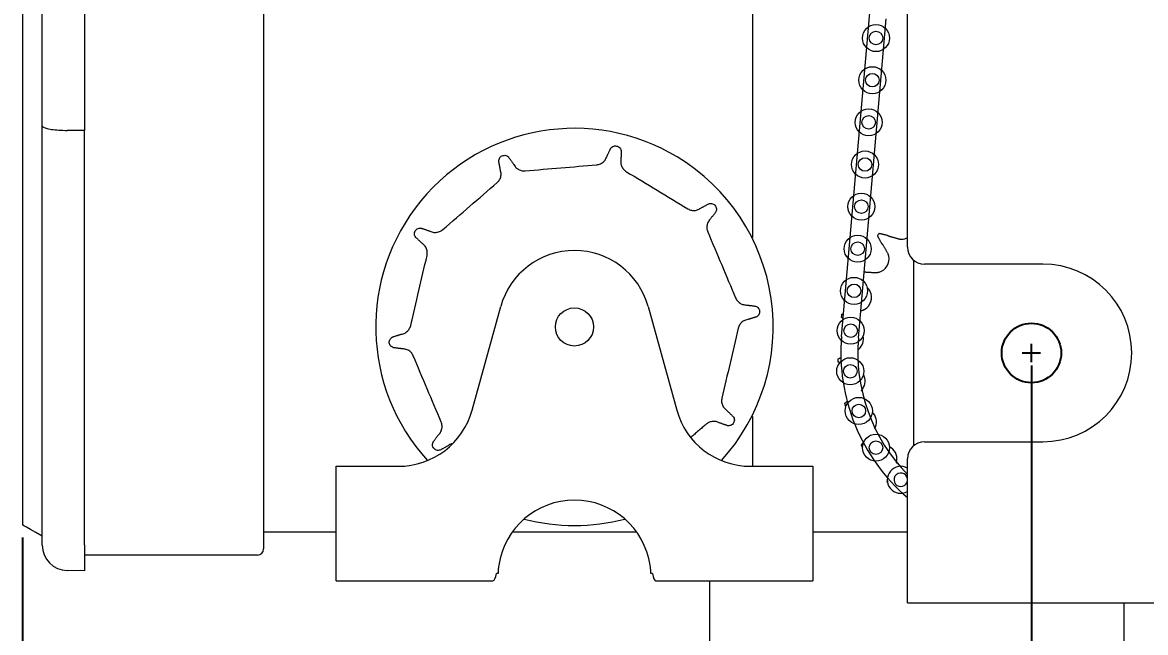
# Model space of a CAD drawing. Header units: inches. Extents: x 1.5 to 23.6, y 4.6 to 20.7.
# Drawn here: x 15 to 20.53, y 10.07 to 13.08 of the extents above; entities that cross this region are included whole.
import ezdxf

# ---------------------------------------------------------------- set-up
doc = ezdxf.new("R2010")
doc.units = ezdxf.units.IN
doc.header["$MEASUREMENT"] = 0
doc.header["$PDSIZE"] = -1
doc.layers.add('DIM', color=1, linetype='Continuous')
doc.styles.add('SLDTEXTSTYLE0', font='ARIAL.TTF', dxfattribs={"width": 0.7})
doc.dimstyles.new('SLDDIMSTYLE0', dxfattribs={"dimtxt": 0.15, "dimasz": 0.15, "dimexe": 0, "dimexo": 0.0625, "dimgap": 0.0375, "dimtad": 0, "dimtih": 1, "dimtoh": 1, "dimdec": 0, "dimlfac": 3, "dimrnd": 1e-09, "dimzin": 12, "dimdsep": 46, "dimtxsty": 'SLDTEXTSTYLE0', "dimsah": 1, "dimcen": 0.09, "dimadec": 0, "dimazin": 0, "dimtfac": 1, "dimtdec": 0, "dimtofl": 0, "dimtmove": 0, "dimatfit": 3, "dimfxl": 0, "dimtolj": 1, "dimtzin": 12, "dimarcsym": 0})

# ---------------------------------------------------------------- blocks, each defined once
blk = doc.blocks.new('*D10')
at = {"color": 0, "linetype": 'ByBlock', "lineweight": -2}
for p, q in [((14.9963, 10.5414), (14.9963, 5.1706)), ((21.214, 6.7331), (21.214, 5.1706)), ((15.1463, 5.1706), (17.5026, 5.1706)), ((21.064, 5.1706), (18.7077, 5.1706))]:
    blk.add_line(p, q, dxfattribs=at)
at = {"color": 0, "linetype": 'ByBlock'}
for points in [[(14.9963, 5.1706), (15.1463, 5.1456), (15.1463, 5.1956)], [(21.214, 5.1706), (21.064, 5.1456), (21.064, 5.1956)]]:
    blk.add_solid(points, dxfattribs=at)
at = {"layer": 'DEFPOINTS', "color": 0, "linetype": 'ByBlock'}
for p in [(14.9963, 10.6039), (21.214, 6.7956)]:
    blk.add_point(p, dxfattribs=at)
at = {"color": 0, "linetype": 'ByBlock', "insert": (18.1051, 5.1706), "char_height": 0.15, "attachment_point": 5, "style": 'SLDTEXTSTYLE0'}
blk.add_mtext('18 5/8 TO 21 7/8"', dxfattribs=at)
blk = doc.blocks.new('*D11')
at = {"color": 0, "linetype": 'ByBlock', "lineweight": -2}
for p, q in [((19.964, 11.3882), (19.964, 6.1706)), ((21.214, 6.7331), (21.214, 6.1706)), ((20.114, 6.1706), (20.1855, 6.1706)), ((21.064, 6.1706), (20.9925, 6.1706))]:
    blk.add_line(p, q, dxfattribs=at)
at = {"color": 0, "linetype": 'ByBlock'}
for points in [[(19.964, 6.1706), (20.114, 6.1456), (20.114, 6.1956)], [(21.214, 6.1706), (21.064, 6.1456), (21.064, 6.1956)]]:
    blk.add_solid(points, dxfattribs=at)
at = {"layer": 'DEFPOINTS', "color": 0, "linetype": 'ByBlock'}
for p in [(19.964, 11.4507), (21.214, 6.7956)]:
    blk.add_point(p, dxfattribs=at)
at = {"color": 0, "linetype": 'ByBlock', "insert": (20.589, 6.1706), "char_height": 0.15, "attachment_point": 5, "style": 'SLDTEXTSTYLE0'}
blk.add_mtext('3 3/4 TO 7"', dxfattribs=at)
blk = doc.blocks.new('*D5')
at = {"layer": 'DIM'}
for p, q in [((18.0563, 19.1307), (23.399, 19.1307)), ((23.339, 19.1307), (23.339, 14.9081)), ((23.339, 10.219), (23.339, 14.4416)), ((21.194, 10.219), (23.399, 10.219))]:
    blk.add_line(p, q, dxfattribs=at)
for points in [[(23.339, 19.1307), (23.319, 18.9807), (23.359, 18.9807)], [(23.339, 10.219), (23.359, 10.369), (23.319, 10.369)]]:
    blk.add_solid(points, dxfattribs=at)
at = {"layer": 'DIM', "char_height": 0.15, "attachment_point": 1, "style": 'SLDTEXTSTYLE0'}
for s, insert in [('27 1/2"', (23.074, 14.8682)), ('MAX.', (23.148, 14.635))]:
    blk.add_mtext(s, dxfattribs=dict(at, insert=insert))

msp = doc.modelspace()

# ---------------------------------------------------------------- linework, layer by layer
at = {"color": 7, "linetype": 'Continuous', "lineweight": 15}
for p, q in [((16.182982, 14.331931), (16.182982, 10.485113)), ((19.353649, 11.971546), (19.353649, 14.124518)), ((15.302122, 13.88157), (15.302122, 12.54699)), ((15.093788, 12.569033), (15.093788, 13.859527)), ((19.029161, 11.531822), (19.189, 13.374046)), ((18.590982, 13.250713), (18.590982, 12.020114)), ((19.112182, 11.524619), (19.248593, 13.096823)), ((15.093788, 10.505947), (15.093788, 12.569033)), ((15.302122, 10.505947), (15.302122, 12.54699)), ((19.383982, 11.907239), (19.383982, 10.994187)), ((20.020315, 11.888213), (19.436982, 11.888213)), ((17.210478, 11.169093), (17.350819, 11.679)), ((18.077145, 11.679), (18.217486, 11.169093)), ((18.590982, 11.137979), (18.590982, 10.89238)), ((19.436982, 11.013213), (20.020315, 11.013213)), ((19.353649, 10.219047), (19.353649, 10.92988)), ((16.540649, 10.405046), (16.540649, 10.89238)), ((16.540649, 10.89238), (16.847315, 10.89238)), ((18.580649, 10.89238), (18.887315, 10.89238)), ((18.887315, 10.89238), (18.887315, 10.405046)), ((16.182982, 10.569046), (16.540649, 10.569046)), ((17.408241, 10.569046), (18.019724, 10.569046)), ((18.887315, 10.569046), (19.353649, 10.569046)), ((15.093788, 10.503784), (15.093788, 10.505947)), ((15.302122, 10.505947), (15.302122, 10.37731)), ((16.146382, 10.45518), (15.302122, 10.45518)), ((16.153049, 10.45518), (16.146382, 10.45518)), ((16.540649, 10.329046), (16.540649, 10.405046)), ((18.887315, 10.405046), (18.887315, 10.329046)), ((15.302122, 10.37731), (15.216607, 10.378803)), ((17.337656, 10.365046), (17.330204, 10.365046)), ((18.09776, 10.365046), (18.090309, 10.365046)), ((16.540649, 10.329046), (17.312888, 10.329046)), ((18.115076, 10.329046), (18.887315, 10.329046)), ((18.380649, 8.24238), (18.380649, 10.329046)), ((19.353649, 10.219047), (21.050649, 10.219047)), ((20.420649, 6.795604), (20.420649, 10.219047))]:
    msp.add_line(p, q, dxfattribs=at)
at = {"color": 7, "linetype": 'Continuous', "lineweight": 15, "flags": 128}
for points in [[(19.255467, 10.812312), (19.254392, 10.813507), (19.25325, 10.814781)], [(15.093788, 10.547613), (15.061609, 10.566192), (15.035835, 10.581073), (15.016487, 10.592243), (15.00358, 10.599695), (14.997124, 10.603422), (14.996317, 10.603888)]]:
    msp.add_lwpolyline(points, dxfattribs=at)
at = {"color": 7, "linetype": 'Continuous', "lineweight": 15}
for centre, radius in [((19.198539, 13.001951), 0.066667), ((19.198539, 13.001951), 0.033333), ((19.18053, 12.794398), 0.066667), ((19.18053, 12.794398), 0.033333), ((19.162522, 12.586844), 0.066667), ((19.162522, 12.586844), 0.033333), ((19.144514, 12.37929), 0.066667), ((19.144514, 12.37929), 0.033333), ((19.126506, 12.171737), 0.066667), ((19.126506, 12.171737), 0.033333), ((19.108498, 11.964183), 0.066667), ((19.108498, 11.964183), 0.033333), ((19.090489, 11.75663), 0.066667), ((19.090489, 11.75663), 0.033333), ((17.713982, 11.579046), 0.094), ((19.074078, 11.560629), 0.066667), ((19.074078, 11.560629), 0.033333), ((19.071841, 11.360741), 0.066667), ((19.071841, 11.360741), 0.033333), ((19.113944, 11.165324), 0.066667), ((19.113944, 11.165324), 0.033333), ((19.198296, 10.984092), 0.066667), ((19.198296, 10.984092), 0.033333)]:
    msp.add_circle(centre, radius, dxfattribs=at)
msp.add_circle((19.963982, 11.450713), 0.1465)
for centre, radius, start, end in [((17.713982, 11.579046), 0.978277, 58.85547, 222.301813), ((17.713982, 11.579046), 0.978277, 317.698187, 58.85547), ((19.963982, 11.450713), 0.953703, 141.82079, 142.643096), ((19.323288, 12.078888), 0.0675, 271.920408, 296.73023), ((17.713982, 11.579046), 0.376667, 15.388477, 164.611523), ((19.436982, 11.971546), 0.083333, 180, 270), ((19.195691, 11.914202), 0.0675, 285.253741, 12.543478), ((20.020316, 11.450713), 0.4375, 270, 90), ((19.109512, 11.724528), 0.0675, 298.587074, 25.876811), ((19.963982, 11.450713), 0.953703, 168.487456, 169.309762), ((19.963982, 11.450713), 0.938333, 175.041203, 229.42491), ((19.963982, 11.450713), 0.855, 175.041203, 224.451774), ((19.069399, 11.520093), 0.0675, 311.920408, 12.23309), ((19.963982, 11.450713), 0.953703, 181.82079, 182.643096), ((19.077512, 11.311918), 0.0675, 325.253741, 29.017456), ((19.963982, 11.450713), 0.953703, 195.154123, 195.976429), ((16.847316, 11.269046), 0.376667, 270, 344.611523), ((18.580649, 11.269046), 0.376667, 195.388477, 270), ((19.133416, 11.111225), 0.0675, 338.587074, 45.917961), ((19.436982, 10.92988), 0.083333, 90, 180), ((19.963982, 11.450713), 0.953703, 208.487456, 209.309762), ((19.234095, 10.928834), 0.0675, 351.920408, 62.956498), ((19.320703, 10.826051), 0.066667, 60.38376, 219.2), ((19.320703, 10.826051), 0.033333, 8.744314, 219.2), ((19.320703, 10.826051), 0.066667, 219.2, 299.61624), ((19.320703, 10.826051), 0.033333, 219.2, 351.255686), ((17.713982, 10.349046), 0.376667, 8.550008, 171.449992), ((17.713982, 11.579046), 0.978277, 255.324296, 284.675704), ((15.218788, 10.503784), 0.125, 180, 269), ((16.153049, 10.485113), 0.029933, 270, 0)]:
    msp.add_arc(centre, radius, start, end, dxfattribs=at)
for centre, start_param, end_param in [((17.312888, 10.405046), 3.14159265, 4.15812715), ((18.115076, 10.405046), 2.12505816, 3.14159265)]:
    msp.add_ellipse(centre, major_axis=(0, 0.076), ratio=0.26794919, start_param=start_param, end_param=end_param, dxfattribs=at)
for points in [[(14.996317, 15.824671), (14.996317, 10.603888)], [(15.302122, 12.54699), (15.216607, 12.547245)], [(17.873062, 12.418067), (17.892134, 12.458334)], [(17.943693, 12.446293), (17.942958, 12.401745)], [(17.349517, 12.351334), (17.341278, 12.39512)], [(17.390067, 12.415685), (17.415657, 12.379212)], [(18.335845, 12.164324), (18.374942, 12.18569)], [(18.409577, 12.145643), (18.382797, 12.110035)], [(16.960166, 12.065509), (17.002307, 12.051043)], [(16.965184, 11.989613), (16.932782, 12.020193)], [(19.223645, 11.995239), (19.205911, 12.029399)], [(19.214294, 12.040219), (19.251801, 12.03158)], [(19.251801, 12.03158), (19.268241, 12.024555)], [(19.268241, 12.024555), (19.314813, 12.011922)], [(19.314813, 12.011922), (19.32555, 12.011426)], [(19.234553, 11.981075), (19.223645, 11.995239)], [(19.258418, 11.939134), (19.234553, 11.981075)], [(19.26158, 11.928861), (19.258418, 11.939134)], [(19.140508, 11.851083), (19.154657, 11.848638)], [(19.154657, 11.848638), (19.202888, 11.847086)], [(19.202888, 11.847086), (19.21345, 11.84908)], [(19.164799, 11.763254), (19.154766, 11.774023)], [(19.170245, 11.753988), (19.164799, 11.763254)], [(18.561097, 11.687024), (18.605286, 11.681329)], [(18.609768, 11.628572), (18.567172, 11.615506)], [(19.036844, 11.620377), (19.026831, 11.627624)], [(19.029467, 11.641055), (19.038837, 11.643339)], [(19.123862, 11.659229), (19.131994, 11.660882)], [(19.131994, 11.660882), (19.141811, 11.665257)], [(16.818197, 11.529521), (16.860792, 11.542587)], [(16.866867, 11.471069), (16.822678, 11.476764)], [(19.110274, 11.466646), (19.114495, 11.469868)], [(19.010761, 11.420411), (19.026765, 11.428575)], [(19.021223, 11.402608), (19.011294, 11.406734)], [(19.126166, 11.265131), (19.132976, 11.273447)], [(19.043443, 11.2014), (19.057814, 11.213614)], [(19.052423, 11.187352), (19.047116, 11.188214)], [(18.46278, 11.16848), (18.495183, 11.1379)], [(18.362315, 11.099703), (18.287295, 11.03482)], [(18.467799, 11.092584), (18.425658, 11.10705)], [(19.191548, 11.07692), (19.196256, 11.086582)], [(17.018387, 11.01245), (17.045167, 11.048058)], [(19.125752, 10.995829), (19.137302, 11.01155)], [(17.092119, 10.993769), (17.053023, 10.972403)], [(19.298572, 10.90886), (19.300925, 10.919347)], [(19.25325, 10.814781), (19.255617, 10.820365)]]:
    msp.add_open_spline(points, degree=1, dxfattribs=at)
for points, knots in [([(15.093788, 12.569033), (15.093788, 12.569007), (15.0938, 12.567402), (15.096347, 12.56334), (15.110366, 12.557276), (15.138268, 12.551803), (15.17496, 12.548066), (15.202723, 12.547519), (15.216607, 12.547245)], [0, 0, 0, 0, 0.00224265, 0.14162057, 0.35913728, 0.57367589, 0.78681315, 1, 1, 1, 1]), ([(17.892134, 12.458334), (17.894166, 12.460796), (17.898192, 12.465675), (17.907017, 12.470027), (17.916648, 12.471346), (17.926165, 12.469357), (17.934435, 12.464373), (17.940566, 12.456983), (17.94304, 12.450498), (17.943605, 12.44686), (17.943693, 12.446293)], [0, 0, 0, 0, 0.14375983, 0.28488564, 0.42260679, 0.55813425, 0.69383962, 0.83195792, 0.97383327, 1, 1, 1, 1]), ([(17.341278, 12.39512), (17.341474, 12.398306), (17.341865, 12.40462), (17.346445, 12.413327), (17.353461, 12.420056), (17.36233, 12.424041), (17.37195, 12.42487), (17.381255, 12.422495), (17.387068, 12.418702), (17.389663, 12.416091), (17.390067, 12.415685)], [0, 0, 0, 0, 0.14376228, 0.28488387, 0.42260514, 0.55813188, 0.69383729, 0.83196026, 0.97383307, 1, 1, 1, 1]), ([(17.823573, 12.377856), (17.82684, 12.378306), (17.836455, 12.379631), (17.851295, 12.386696), (17.865705, 12.400134), (17.870613, 12.412097), (17.873062, 12.418067)], [0, 0, 0, 0, 0.14628694, 0.43046446, 0.71573495, 1, 1, 1, 1]), ([(17.942958, 12.401745), (17.942557, 12.39816), (17.941455, 12.388291), (17.944837, 12.372121), (17.954224, 12.355178), (17.964414, 12.34758), (17.969519, 12.343773)], [0, 0, 0, 0, 0.1599739, 0.44043791, 0.71969179, 1, 1, 1, 1]), ([(17.333114, 12.289713), (17.335493, 12.291997), (17.342494, 12.29872), (17.350346, 12.313159), (17.354105, 12.332501), (17.351045, 12.345064), (17.349517, 12.351334)], [0, 0, 0, 0, 0.14628588, 0.43046396, 0.71573313, 1, 1, 1, 1]), ([(17.415657, 12.379212), (17.41744, 12.376077), (17.422349, 12.367444), (17.43459, 12.356351), (17.452143, 12.34816), (17.464854, 12.348003), (17.471221, 12.347924)], [0, 0, 0, 0, 0.15997439, 0.44044031, 0.71969104, 1, 1, 1, 1]), ([(17.471221, 12.347924), (17.529914, 12.35291), (17.647364, 12.362887), (17.764815, 12.372864), (17.823573, 12.377856)], [0, 0, 0, 0, 0.4997248, 1, 1, 1, 1]), ([(17.969519, 12.343773), (18.019933, 12.313308), (18.120817, 12.252344), (18.221701, 12.19138), (18.272171, 12.160881)], [0, 0, 0, 0, 0.49972418, 1, 1, 1, 1]), ([(17.065649, 12.05839), (17.110202, 12.096923), (17.199357, 12.17403), (17.288512, 12.251138), (17.333114, 12.289713)], [0, 0, 0, 0, 0.499724326, 1, 1, 1, 1]), ([(18.374942, 12.18569), (18.378033, 12.186488), (18.384159, 12.188068), (18.393855, 12.186402), (18.402423, 12.181808), (18.408953, 12.174605), (18.412715, 12.165712), (18.413331, 12.156129), (18.41152, 12.149428), (18.409839, 12.146153), (18.409577, 12.145643)], [0, 0, 0, 0, 0.14376213, 0.28488553, 0.42260584, 0.55813197, 0.69383887, 0.83195782, 0.97383436, 1, 1, 1, 1]), ([(18.272171, 12.160881), (18.275079, 12.159325), (18.283636, 12.154745), (18.299795, 12.151739), (18.319352, 12.15414), (18.330354, 12.160933), (18.335845, 12.164324)], [0, 0, 0, 0, 0.14628422, 0.43046378, 0.71573392, 1, 1, 1, 1]), ([(18.382797, 12.110035), (18.380366, 12.107371), (18.373674, 12.100034), (18.366906, 12.084964), (18.36454, 12.06574), (18.368319, 12.053603), (18.370211, 12.047523)], [0, 0, 0, 0, 0.15997363, 0.44043819, 0.71969217, 1, 1, 1, 1]), ([(16.932782, 12.020193), (16.931068, 12.022887), (16.927673, 12.028224), (16.926261, 12.037961), (16.927982, 12.047529), (16.932815, 12.055966), (16.94011, 12.062291), (16.949033, 12.065838), (16.955966, 12.066187), (16.9596, 12.0656), (16.960166, 12.065509)], [0, 0, 0, 0, 0.14376261, 0.28488518, 0.422606, 0.55813227, 0.69383564, 0.83195529, 0.97383081, 1, 1, 1, 1]), ([(17.002307, 12.051043), (17.005592, 12.049554), (17.014637, 12.045456), (17.031061, 12.043676), (17.050076, 12.047368), (17.060451, 12.054711), (17.065649, 12.05839)], [0, 0, 0, 0, 0.15997319, 0.44044146, 0.71969339, 1, 1, 1, 1]), ([(18.370211, 12.047523), (18.39309, 11.993243), (18.438873, 11.884624), (18.484656, 11.776005), (18.50756, 11.721665)], [0, 0, 0, 0, 0.49972416, 1, 1, 1, 1]), ([(16.988135, 11.930119), (16.988716, 11.933366), (16.990427, 11.942919), (16.988294, 11.959216), (16.979966, 11.977073), (16.970106, 11.985438), (16.965184, 11.989613)], [0, 0, 0, 0, 0.1462835, 0.43046201, 0.71573141, 1, 1, 1, 1]), ([(16.907718, 11.585763), (16.921114, 11.643124), (16.947919, 11.757909), (16.974725, 11.872695), (16.988135, 11.930119)], [0, 0, 0, 0, 0.49972422, 1, 1, 1, 1]), ([(18.50756, 11.721665), (18.508998, 11.718697), (18.513229, 11.709962), (18.524535, 11.698032), (18.541768, 11.68848), (18.554662, 11.687509), (18.561097, 11.687024)], [0, 0, 0, 0, 0.14628438, 0.43046345, 0.71573414, 1, 1, 1, 1]), ([(18.605286, 11.681329), (18.608256, 11.680157), (18.61414, 11.677835), (18.621006, 11.670788), (18.625237, 11.662036), (18.626286, 11.652369), (18.624102, 11.642964), (18.618968, 11.63485), (18.613564, 11.630493), (18.610279, 11.628831), (18.609768, 11.628572)], [0, 0, 0, 0, 0.143761935, 0.28488463, 0.42260623, 0.558131978, 0.693838923, 0.831957938, 0.973833258, 1, 1, 1, 1]), ([(18.567172, 11.615506), (18.563639, 11.614779), (18.553913, 11.612778), (18.539579, 11.604564), (18.526366, 11.590401), (18.522288, 11.578361), (18.520246, 11.57233)], [0, 0, 0, 0, 0.15997328, 0.4404376, 0.71969249, 1, 1, 1, 1]), ([(16.860792, 11.542587), (16.864325, 11.543314), (16.874052, 11.545315), (16.888385, 11.553529), (16.901599, 11.567692), (16.905676, 11.579732), (16.907718, 11.585763)], [0, 0, 0, 0, 0.15997356, 0.44043582, 0.71969313, 1, 1, 1, 1]), ([(18.520246, 11.57233), (18.506851, 11.514969), (18.480045, 11.400184), (18.45324, 11.285398), (18.43983, 11.227974)], [0, 0, 0, 0, 0.49972409, 1, 1, 1, 1]), ([(16.822678, 11.476764), (16.819709, 11.477936), (16.813824, 11.480258), (16.806959, 11.487305), (16.802727, 11.496057), (16.801678, 11.505724), (16.803863, 11.515129), (16.808997, 11.523243), (16.8144, 11.5276), (16.817685, 11.529262), (16.818197, 11.529521)], [0, 0, 0, 0, 0.14375985, 0.28488285, 0.42260475, 0.55813079, 0.69383735, 0.83195579, 0.97383351, 1, 1, 1, 1]), ([(16.920404, 11.436428), (16.918966, 11.439396), (16.914735, 11.448131), (16.90343, 11.460061), (16.886196, 11.469613), (16.873303, 11.470584), (16.866867, 11.471069)], [0, 0, 0, 0, 0.14628267, 0.4304591, 0.71572909, 1, 1, 1, 1]), ([(17.057753, 11.11057), (17.034874, 11.16485), (16.989091, 11.273469), (16.943308, 11.382088), (16.920404, 11.436428)], [0, 0, 0, 0, 0.499724062, 1, 1, 1, 1]), ([(18.43983, 11.227974), (18.439248, 11.224727), (18.437537, 11.215174), (18.439671, 11.198877), (18.447998, 11.18102), (18.457859, 11.172655), (18.46278, 11.16848)], [0, 0, 0, 0, 0.14628343, 0.43046336, 0.71573176, 1, 1, 1, 1]), ([(18.495183, 11.1379), (18.496896, 11.135206), (18.500292, 11.129869), (18.501704, 11.120132), (18.499983, 11.110564), (18.49515, 11.102127), (18.487854, 11.095802), (18.478931, 11.092255), (18.471999, 11.091906), (18.468364, 11.092493), (18.467799, 11.092584)], [0, 0, 0, 0, 0.1437627, 0.28488515, 0.42260729, 0.5581337, 0.69383985, 0.83195742, 0.97383339, 1, 1, 1, 1]), ([(17.045167, 11.048058), (17.047598, 11.050722), (17.054291, 11.058059), (17.061059, 11.073129), (17.063424, 11.092353), (17.059646, 11.10449), (17.057753, 11.11057)], [0, 0, 0, 0, 0.159973881, 0.440437803, 0.719692581, 1, 1, 1, 1]), ([(18.425658, 11.10705), (18.422372, 11.108539), (18.413327, 11.112637), (18.396903, 11.114417), (18.377888, 11.110725), (18.367513, 11.103382), (18.362315, 11.099703)], [0, 0, 0, 0, 0.159975669, 0.440440487, 0.719691887, 1, 1, 1, 1]), ([(17.053023, 10.972403), (17.049931, 10.971605), (17.043806, 10.970025), (17.034109, 10.971691), (17.025541, 10.976284), (17.019011, 10.983488), (17.01525, 10.992381), (17.014634, 11.001964), (17.016444, 11.008664), (17.018125, 11.01194), (17.018387, 11.01245)], [0, 0, 0, 0, 0.143764343, 0.284884713, 0.422609538, 0.558133669, 0.693839555, 0.831958102, 0.973834702, 1, 1, 1, 1]), ([(17.110567, 11.002856), (17.110077, 11.002792), (17.103237, 11.001903), (17.097472, 10.997685), (17.092119, 10.993769)], [0, 0, 0, 0, 0.07163279, 1, 1, 1, 1]), ([(17.341502, 10.405046), (17.340921, 10.400909), (17.339764, 10.392659), (17.338403, 10.378918), (17.33793, 10.370144), (17.337656, 10.365046)], [0, 0, 0, 0, 0.29661092, 0.59134248, 1, 1, 1, 1]), ([(18.090309, 10.365046), (18.090123, 10.368677), (18.089751, 10.375937), (18.088595, 10.389437), (18.087248, 10.399299), (18.086463, 10.405046)], [0, 0, 0, 0, 0.29443619, 0.58878038, 1, 1, 1, 1])]:
    msp.add_open_spline(points, degree=3, knots=knots, dxfattribs=at)
at = {"layer": 'DIM'}
for p, q in [((19.918982, 11.450713), (20.008982, 11.450713)), ((19.963982, 11.405713), (19.963982, 11.495713))]:
    msp.add_line(p, q, dxfattribs=at)

# ---------------------------------------------------------------- dimensions: what is measured, and where the dimension line sits
dim = msp.add_linear_dim(base=(23.338983, 19.130713), p1=(21.133982, 10.219046), p2=(17.996316, 19.130713), angle=90, text='<>\\PMAX.', dimstyle='SLDDIMSTYLE0', dxfattribs=at)
dim.commit()
dim.dimension.update_dxf_attribs({"geometry": '*D5', "text_midpoint": (23.338983, 14.67488)})
for base, p1, text, picture, middle in [((21.213982, 6.170603), (19.963982, 11.450713), '<> TO 7"', '*D11', (20.588982, 6.170603)), ((21.213982, 5.170603), (14.996317, 10.603888), '<> TO 21 7/8"', '*D10', (18.10515, 5.170603))]:
    dim = msp.add_linear_dim(base=base, p1=p1, p2=(21.213982, 6.795604), text=text, dimstyle='SLDDIMSTYLE0', override={"dimdec": 4, "dimlunit": 5, "dimfrac": 2}, dxfattribs=at)
    dim.commit()
    dim.dimension.update_dxf_attribs({"geometry": picture, "text_midpoint": middle})

doc.saveas('drawing.dxf')
